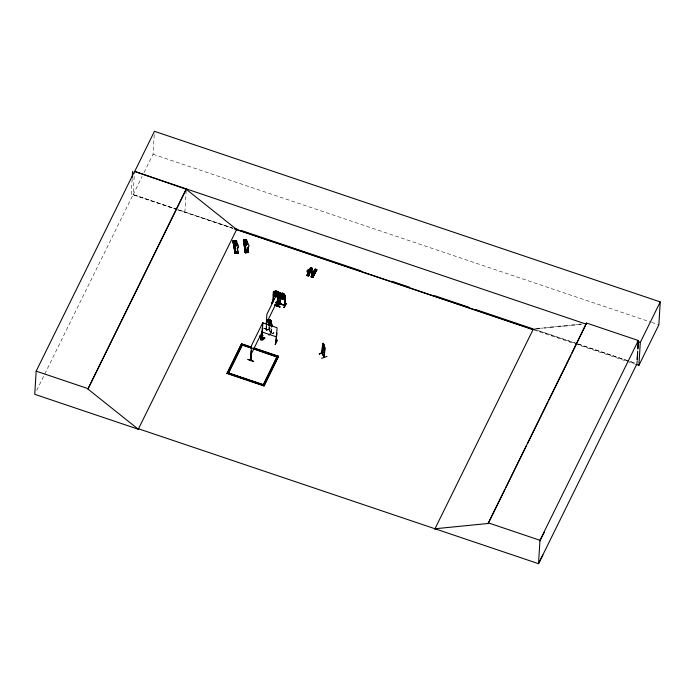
<?xml version="1.0" encoding="UTF-8"?>
<svg xmlns="http://www.w3.org/2000/svg" width="695" height="695" viewBox="0 0 695 695"><rect width="100%" height="100%" fill="white"/><g stroke="black" fill="none" stroke-linecap="round" stroke-linejoin="round"><path stroke-width="0.52" stroke-dasharray="3.48 2.61" d="M268.791 329.612L269.026 326.537M269.269 329.56C268.157 328.926 271.154 331.176 271.232 333.504M132.137 178.954L131.216 194.114L177.155 209.525M176.756 209.473L133.101 194.748L134.439 172.899M144.03 172.569L153.048 154.247L154.386 132.354M184.879 212.21L186.217 190.361M266.237 329.083L266.168 325.764M266.376 328.405L265.942 328.709L266.359 325.373M266.359 325.825L266.202 329.065M266.272 330.429L271.554 328.414L266.263 330.221M266.376 328.778L266.541 325.434M263.344 328.04L268.739 330.012L264.135 328.718M269.078 330.029L269.208 326.476M269.26 329.96L269.425 326.858M271.033 332.392L271.345 327.293M271.189 333.8L271.589 326.216M268.861 329.317L271.371 333.739L271.745 327.623M272.318 333.748L273.952 332.714L269.573 334.269M636.968 362.86L637.098 360.731M637.176 360.514L636.976 363.763L629.8 361.348M265.924 329.048L266.176 328.318M268.748 329.83L263.336 328.222M36.67 390.425L133.119 194.557L176.773 209.282M133.101 194.748L142.127 176.426M266.255 330.36L271.519 328.535M272.179 333.504L273.978 332.94M534.412 328.891L536.54 328.683M540.797 328.266L542.925 328.049M547.173 327.632L550.362 327.31M554.619 326.885L556.747 326.676M562.064 326.146L564.184 325.938M568.441 325.512L570.569 325.303M575.886 324.774L579.074 324.461M264.239 328.379L268.739 329.864M178.181 209.864L232.564 228.108L177.781 209.629M577.467 343.799L534.377 329.343L628.697 361.157M578.492 344.147L628.767 361.009M153.048 154.247L650.624 322.063M651.649 322.411L658.851 324.843M629.722 361.504L634.848 363.233M177.772 209.821L234.189 228.846M534.125 330.003L574.192 343.512M575.217 343.86L634.796 363.954M270.477 332.531L268.835 329.647"/><path stroke-width="1.04" d="M235.944 245.865L235.405 245.17L234.719 245.561M245.179 245.014L245.743 244.353L246.412 244.779M262.084 339.716L262.163 336.597L261.207 339.264L262.988 339.334L262.38 336.658L263.014 338.508M542.882 555.018L538.529 563.688L138.531 428.78L138.296 429.241L87.918 389.044L186.277 189.283L134.535 171.387L36.166 371.147L34.75 394.317L138.375 429.267L138.6 428.798M87.918 389.044L186.312 188.849M132.206 177.868L132.606 171.37M586.285 324.191L134.535 171.387M236.613 244.857L235.979 240.496C228.108 241.938 239.21 238.064 236.656 243.867L236.17 240.731M233.294 241.99L236.17 241.773L233.294 241.99L233.103 240.713M233.416 242.842L236.291 242.624L233.416 242.842L235.153 253.536L232.86 240.983L235.127 253.536M253.892 347.9L278.539 356.214L264.013 385.96L227.03 373.484L241.556 343.738L251.842 347.213M227.439 372.65L263.379 384.769L228.473 372.998L242.581 344.381M235.014 251.981L234.814 251.52L234.78 252.12L237.264 252.024L237.925 247.481A1.929 1.129 -8.5 0 0 237.638 245.7L237.707 244.466A0.964 0.565 -8.5 0 0 236.787 243.962A0.964 0.565 -8.5 0 0 235.796 244.614L235.735 245.943A1.929 1.129 -8.5 0 0 235.223 247.776L235.214 247.681A1.929 1.129 -8.5 0 1 235.718 245.848L235.735 245.943M235.205 253.258L235.006 252.798L234.971 253.397L238.064 253.293L237.282 248.054L238.046 253.301M235.961 253.084C236.387 250.652 235.214 254.162 236.839 253.023L236.899 252.016L236.839 253.023M237.438 251.798L237.69 251.303L237.655 251.903M237.629 253.076L237.299 251.234L237.655 253.345M247.116 244.041L246.482 239.679L243.606 239.897L245.257 252.745L243.406 240.183M244.284 244.432L246.195 244.284M244.466 245.83L246.386 245.561M245.517 251.164L245.326 250.704L245.378 251.451M246.482 239.679L245.743 239.984M246.543 251.382C245.656 253.623 247.828 249.383 247.342 252.207M227.03 373.484L241.556 343.738M248.428 246.664L247.776 251.208L245.856 251.355L245.717 246.864A1.929 1.129 -8.5 0 1 246.221 245.031L246.299 243.797A0.964 0.565 -8.5 0 1 247.29 243.146A0.964 0.565 -8.5 0 1 248.211 243.65L248.141 244.883A1.929 1.129 -8.5 0 1 248.428 246.664L248.436 246.76M247.941 250.982L248.193 250.487L248.158 251.086M247.993 359.358L253.414 361.139M250.904 360.201L251.39 350.61L250.808 360.279L251.034 359.862M260.764 339.699L262.875 335.207L260.773 339.507M261.32 337.553C268.939 338.908 257.115 342.635 261.442 337.509M261.694 337.596L262.137 337.231M261.711 337.701L262.701 322.88L277.079 327.736L276.123 342.513L276.81 333.157M262.684 328.387L261.807 337.683M264.769 338.065L259.348 336.284L264.76 337.944M266.289 323.801L266.871 314.296L278.148 291.396L277.322 306.573M266.42 324.391L266.715 319.483L266.602 324.452M266.48 323.861L266.906 319.544M262.971 385.603L277.079 356.691L263.44 384.648M264.013 385.96L278.539 356.214M269.087 325.521C267.41 313.94 272.831 322.68 271.623 326.659M269.295 322.828L269.478 319.822M269.304 325.903L269.582 320.36L269.617 320.812M270.338 319.639C272.188 323.54 269.756 317.459 270.233 320.873L269.816 320.543L269.686 322.645L270.763 325.573L271.206 325.373L270.972 322.185M270.294 320.847L270.364 319.726M271.702 303.585L273.778 299.284L271.702 303.394M271.059 322.176L271.093 321.038M273.882 292.369L273.3 301.708L272.761 301.526L273.37 291.726L275.194 291.865M271.406 326.276L271.719 324.174L271.806 326.598M273.257 301.734L272.822 301.013M273.396 301.23L272.831 301.378M275.246 291.926L275.263 290.736L275.229 291.969L274.317 292.056L274.186 294.159L275.02 295.358L276.671 295.905M276.497 296.209C274.395 293.907 279.425 291.726 276.341 293.968M276.949 291.387L275.289 290.84L277.036 291.327L276.879 292.517L277.739 293.186M277.036 291.327L276.94 292.499L278.686 293.49L273.986 291.466M277.618 297.364L277.036 306.582L277.809 296.974L277.244 306.599L277.496 305.852M278.434 298.033L278.104 303.298L277.626 302.829M275.95 342.088L276.567 333.079M280.337 301.482L278.53 305.713M279.182 301.074L277.105 305.383L279.26 301.074M284.455 304.923C288.104 307.051 276.723 301.839 280.076 304.01M284.889 295.227L285.515 295.801L284.941 295.149L280.198 294.046L280.215 292.795M279.625 303.906L280.033 297.582M277.461 295.557L278.287 296.756L279.937 297.312L280.876 296.704L281.006 294.602L280.146 293.924L280.276 292.777L278.487 292.23L280.276 292.777M279.998 304.036L279.677 303.359M280.128 304.028L280.45 297.894M274.673 305.157L280.094 306.947L274.673 305.044M282.022 294.185L282.092 293.055L283.864 293.646L284.446 297.616L283.499 298.224L281.849 297.677L281.015 296.478M283.803 293.664L283.795 294.767M283.968 307.52L286.305 303.472M285.019 296.113L284.394 305.435L284.881 305.6L280.215 303.637M284.837 299.171L284.429 305.253M285.48 295.749L284.933 305.618L279.729 303.698M286.314 303.489L283.934 307.694L286.053 303.359M308.502 276.097L306.799 275.524L307.329 274.69M307.763 270.668L307.789 270.616A1.286 0.73 26.2 0 0 307.468 271.728L307.442 271.788A1.286 0.73 26.2 0 1 307.763 270.668L308.163 269.556M308.154 275.724L307.616 274.933M308.606 275.95L312.568 268.253L310.613 267.766L308.719 271.658C312.046 264.091 311.742 268.939 308.815 272.814M307.468 271.728L307.511 274.82L308.71 275.229L309.162 272.301A1.286 0.73 26.2 0 0 308.962 271.076L308.762 269.756M308.997 275.168L309.127 275.289M309.727 269.825L311.534 270.346M310.118 269.035L311.916 269.564M310.37 268.513L312.177 269.035M311.942 275.003L310.986 276.94C311.647 278 311.951 274.273 311.16 276.488M312.229 270.989L311.986 272.023A1.286 0.73 26.2 0 0 311.664 273.144L311.638 273.204M312.802 277.366L316.894 269.877C313.341 267.123 315.999 272.232 313.011 274.23M313.071 271.276L313.158 272.492A1.286 0.73 26.2 0 1 313.358 273.717L312.932 276.584L311.699 276.236L312.898 276.645L313.332 273.778M313.184 276.584L313.323 276.706M313.923 271.241L315.721 271.762M314.305 270.451L316.112 270.981M314.566 269.929L316.373 270.451M324.504 351.991L319.326 353.781M321.663 358.29L326.98 356.396M322.662 343.947L322.15 353.616L322.662 343.947L322.68 344.399M322.801 343.46L321.863 353.199L322.332 353.555L323.384 343.234L324.756 347.622L324.209 357.465L324.235 356.995M323.462 343.764L323.922 344.616M323.349 343.339L324.348 346.875L323.783 349.177L322.749 346.24M321.933 352.852L324.391 357.404L324.721 347.795L323.94 357.091L324.261 356.657M324.209 357.465L324.73 347.587M637.81 349.029L638.331 340.515L586.554 323.053L488.151 523.483L434.983 528.765M638.331 340.515L539.963 540.276L538.529 563.688L636.898 363.928M586.554 323.053L571.924 353.355M637.159 359.671L637.68 351.157M637.245 359.428L637.645 352.93M637.906 348.595L638.305 342.105M635.821 364.302L638.905 365.344L640.303 342.409L660.25 301.908L154.455 131.312L134.509 171.821M660.25 301.908L658.851 324.843L638.905 365.344M321.889 352.869L324.183 357.412M261.077 338.847L262.128 338.057L262.241 336.58M250.878 360.192L250.826 359.775M262.154 337.353L261.928 337.761L262.823 322.523L251.547 345.424L250.626 360.149M277.236 305.817L277.236 306.399M277.018 306.469L277.166 306.174M253.301 361.374L247.907 359.541M261.572 339.586L262.076 336.71M236.239 252.433L236.135 251.651M236.291 252.493L236.595 251.651L236.135 251.668M236.474 251.92C235.779 251.399 237.343 252.606 236.231 252.007M246.89 251.607L246.873 250.713L246.96 251.703M308.146 274.664L307.798 275.229L308.189 274.829M311.916 276.532L312.29 276.054L312.264 276.532M309.935 271.458L309.927 270.755M310.031 270.798L310.265 271.458M314.635 272.701L313.888 272.353M261.615 338.152L262.163 336.597L261.224 338.439M261.207 339.264L262.093 336.78M273.396 292.204L273.804 292.517M273.187 294.758L273.665 296.061L276.766 297.052M273.787 299.093L271.667 303.533M251.39 350.61L251.581 350.671M266.715 319.483L266.715 319.935M280.815 293.785L280.259 294.081M275.898 302.394L278.182 303.15L277.6 302.933M279.208 300.892L277.14 305.201M283.838 293.69L282.092 293.055L282.057 294.289L281.145 294.367M278.53 305.904L280.615 301.413M264.734 338.152L259.339 336.171M280.059 307.025L274.768 304.992M285.515 296.279L284.95 296.261M280.493 298.372L284.681 299.71L280.537 298.355M285.332 298.833L284.655 299.754M138.296 429.241L236.899 229.011M228.49 372.998L242.112 345.337M276.68 293.203L277.236 292.908M280.181 293.959L281.301 294.367M250.982 354.598L262.258 331.697M266.307 323.47L277.583 300.57M306.808 275.533L307.755 273.587M307.399 275.733L306.947 275.481L307.494 274.334M308.945 271.728L310.9 267.862M307.511 274.82L308.736 275.168M309.067 271.771L311.247 267.983M308.702 272.727L311.108 267.844M307.833 275.246L308.154 274.751M312.906 273.065L315.096 269.278M314.974 269.191L313.141 273.144L315.322 269.304M311.812 276.349L312.316 277.201L312.359 276.532M312.898 274.143L315.304 269.26M312.342 276.08L312.003 276.462L312.403 276.202M312.437 277.418L316.755 269.669L312.68 277.505M312.568 277.418L316.538 269.756M434.757 529.234L533.352 329.004M488.628 522.51L504.9 489.454M505.864 487.508L526.445 445.712M527.401 443.766L547.99 401.962M548.946 400.016L570.969 355.301M539.919 540.945L544.272 532.283M323.557 346.44L324.33 346.666L323.766 347.066L324.191 349.342L323.601 347.022L323.132 347.335M322.341 346.379L322.454 347.96L324.296 351.27L324.6 350.575M324.296 351.27L324.626 350.628M247.168 251.599L247.072 250.782M323.496 346.371L323.053 344.294L323.123 347.344M324.383 357.022L322.159 353.381M246.925 251.043L246.994 251.208M312.029 276.653L312.307 276.123L311.925 276.514M310.491 271.206L309.84 271.345M281.71 297.912L281.032 298.85L277.748 297.781L281.093 298.85L281.77 297.938L281.892 294.897L281.353 294.298L277.027 292.864L275.88 293.551L274.56 292.1L275.611 293.724L274.369 294.68L275.976 294.098L276.931 295.54M234.806 245.352L235.214 246.291L235.831 245.387M246.412 245.083L245.3 245.17L245.578 244.379M246.96 250.773L247.029 251.086M246.881 251.199L246.794 251.677M276.063 341.905L276.176 342.479M277.618 296.105L278.817 295.253L277.791 293.585L279.182 295.114L280.745 294.584L279.546 295.505L280.658 297.199L279.182 295.627L277.67 296.261M233.876 240.904L233.12 240.896M235.171 240.8L235.214 240.809M243.928 240.122L244.336 240.105M233.624 243.041L235.735 253.484L234.971 248.237M245.248 252.745L248.567 252.476L247.785 247.238M245.318 252.745L243.606 239.897M247.629 252.554L247.698 250.426M247.802 250.417L248.35 252.363L248.384 251.764L245.709 252.441L245.517 251.981L245.7 252.702M236.439 252.32L236.569 252.103M314.018 272.275L314.618 272.344M235.701 246.108L235.058 246.152M272.918 301.039L273.335 301.204M273.326 301.378L272.77 301.552M278.026 303.289L275.828 302.542M269.217 322.81L270.372 325.998M270.442 333.93L268.8 334.955M270.442 334.095L268.704 334.755M324.565 346.701L322.741 343.417L323.34 344.451M324.643 352.044L319.326 353.981M319.309 353.911L324.617 352.165M246.082 239.966L246.56 244.084M247.298 244.101L246.438 239.862L247.064 244.049M235.344 253.527L233.746 243.041M237.812 253.249L237.377 250.035M245.656 252.719L243.971 241.182M246.212 252.685L244.536 241.139M248.315 252.433L247.724 248.167M248.158 252.528L247.689 248.237M316.494 269.747L316.885 269.877M311.134 276.897L312.785 277.54M235.066 245.292L235.709 245.378M536.54 328.683L539.728 328.37M543.985 327.944L546.114 327.736M550.362 327.31L553.55 326.998M557.807 326.572L560.995 326.259M564.184 325.938L567.381 325.625M571.629 325.199L574.817 324.886M579.074 324.461L581.202 324.252M277.592 293.446L278.495 293.368L278.565 292.239L278.469 293.42L277.236 293.003M235.692 245.1L233.772 245.37L235.683 245.222M245.839 251.26L247.759 251.112M236.039 252.198L236.917 252.129M245.735 244.449L246.325 244.666M312.324 271.033L312.924 271.232M244.18 240.036L246.256 252.659M308.285 269.625L308.997 270.147M262.128 338.057L262.64 338.187M282.726 295.844L284.377 295.366L283.169 296.287L284.281 297.981L282.804 296.409L281.197 297L282.439 296.035L281.406 294.385L282.769 295.783M275.915 302.16L278.139 302.803M279.555 303.524L280.024 303.68M234.615 228.794L236.665 229.48L186.277 189.283M637.245 341.375L640.303 342.409M241 230.401L361.018 270.876M391.789 281.258L409.233 287.139M434.879 295.783L468.725 307.207M475.91 309.623L532.327 328.657M234.632 228.803L533.117 329.473M236.239 229.532L533.1 329.656M262.145 332.054L276.514 336.901M241.539 344.025L250.799 347.153M253.875 348.186L278.521 356.5M251.434 348.047L242.19 344.929L278.113 357.334L253.484 348.734M227.048 373.198L264.031 385.673M488.194 522.814L539.963 540.276M36.166 371.147L87.944 388.609M246.69 239.905L243.815 240.131M234.91 246.178L234.675 245.735M270.424 320.169L270.876 321.385L270.398 320.543M263.136 338.925L262.406 336.719L262.988 339.334M246.395 240.991L246.716 243.094M246.282 240.991L246.586 243.102M246.378 244.18L245.908 241.035L246.317 244.18M237.707 244.466L237.725 244.562A0.964 0.565 -8.5 0 0 236.804 244.058A0.964 0.565 -8.5 0 0 235.805 244.71M237.925 247.481L237.933 247.576A1.929 1.129 -8.5 0 0 237.647 245.804L237.647 245.804M235.9 241.817L236.178 244.97M235.405 240.644L236.057 244.901M235.327 241.851L236.022 246.039M234.033 241.956L234.658 246.143L233.954 241.964M234.901 248.254L235.735 253.484L233.65 240.791M262.319 336.832L262.597 339.629M235.214 247.681L235.353 252.172M311.664 273.144L311.699 276.236M308.988 271.015A1.286 0.73 26.2 0 1 309.162 272.301M233.607 244.119L236.482 243.902L233.607 244.119M243.797 241.174L246.673 240.957L243.797 241.174M243.928 242.025L246.794 241.808L243.928 242.025M244.119 243.302L246.986 243.085L244.119 243.302M270.207 321.246L270.086 323.357L270.815 324.669L270.946 322.558L270.207 321.246M275.203 292.343L275.072 294.454L276.732 295.001L276.853 292.899L275.203 292.343M275.576 291.127L276.619 291.857L275.576 291.127M275.203 344.373L277.305 340.072L275.22 344.399M278.469 293.75L278.347 295.853L279.998 296.409L280.12 294.306L278.469 293.75M278.851 292.526L279.885 293.264L278.851 292.526M282.031 294.663L281.901 296.774L283.56 297.321L283.682 295.21L282.031 294.663M282.405 293.446L283.447 294.176L282.405 293.446M308.997 271.232L310.795 271.919L308.997 271.232M309.388 270.442L311.178 271.128L309.388 270.442M313.193 272.64L314.983 273.326L313.193 272.64M313.575 271.858L315.374 272.544L313.575 271.858M323.253 344.842L323.132 346.953L323.835 348.273L323.966 346.171L323.253 344.842M271.189 325.703L270.564 323.418L269.816 323.297L270.416 322.871L269.999 320.699L270.581 322.888L271.319 323.053L270.737 323.462L271.189 325.703M262.475 328.101L262.475 328.553L262.475 328.101M246.039 252.546L244.084 241.174L246.065 252.606"/></g></svg>
